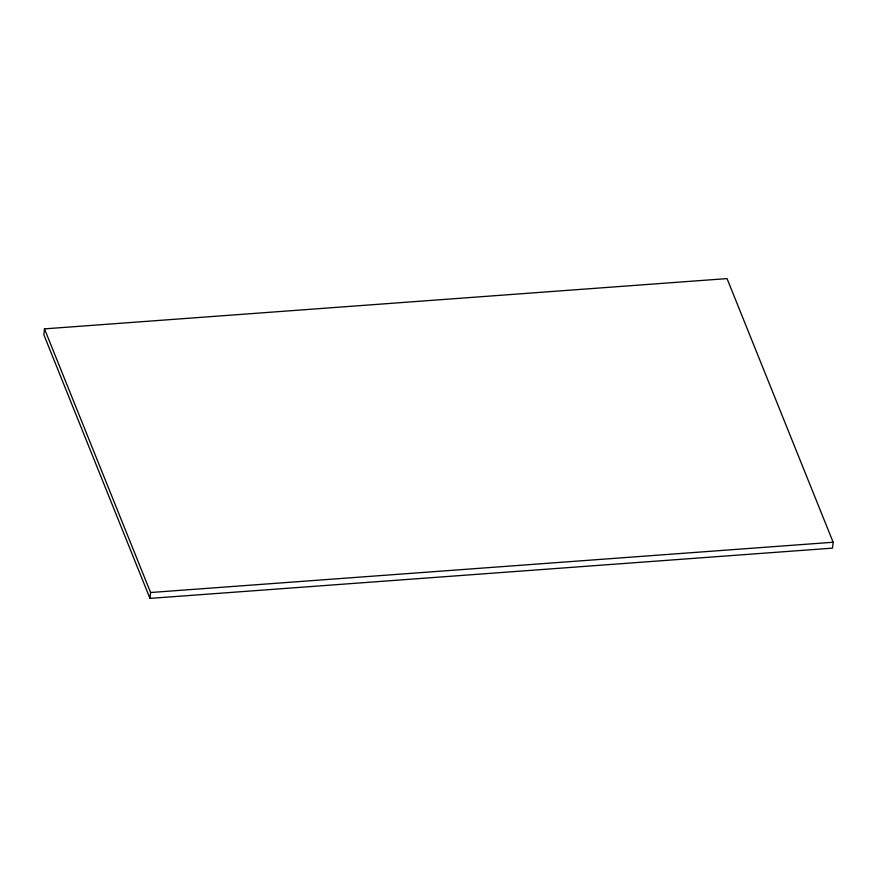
<?xml version="1.0" encoding="UTF-8"?>
<svg xmlns="http://www.w3.org/2000/svg" width="877" height="877" viewBox="0 0 877 877"><rect width="100%" height="100%" fill="white"/><g stroke="black" fill="none" stroke-linecap="round" stroke-linejoin="round"><path stroke-width="1.32" d="M44.486 328.864L43.85 334.751L149.956 598.399L832.514 548.136L833.15 542.249L727.044 278.601L44.486 328.864L150.592 592.523L149.956 598.399M150.592 592.523L833.15 542.249"/></g></svg>
